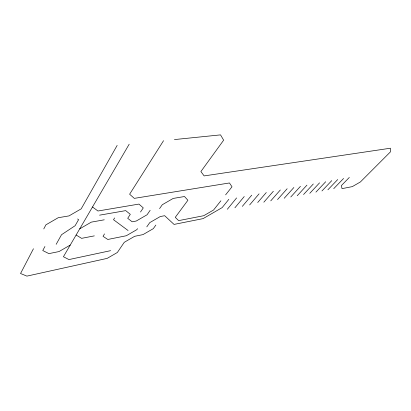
<?xml version="1.0" encoding="UTF-8"?>
<svg xmlns="http://www.w3.org/2000/svg" width="411" height="411" viewBox="0 0 411 411"><rect width="100%" height="100%" fill="white"/><g stroke="black" fill="none" stroke-linecap="round" stroke-linejoin="round"><path stroke-width="0.62" d="M33.44 248.758L20.55 273.51L26.905 276.12L107.158 258.38L117.346 252.493L124.261 242.31L134.644 236.31L143.013 234.604L153.303 228.655L155.856 225.079M43.777 228.917L45.898 224.843L58.187 217.727L69.022 215.893L81.188 208.85L117.15 145.417M44.933 246.513L42.765 250.535L48.899 253.623L59.004 251.568L70.245 245.064M56.168 244.314L61.527 234.717L75.126 225.706L78.599 219.638L77.602 218.981M129.203 144.189L63.428 256.731L68.93 259.572L110.59 250.669M104.512 233.895L103.038 236.335L107.795 239.464L126.316 235.739L136.863 229.636L137.531 228.665M163.552 140.685L129.619 194.218L134.305 198.364L229.456 182.962L232.015 186.8L225.613 194.855M114.623 217.948L113.508 219.705L128.083 230.52M140.521 212.004L143.285 207.899L138.939 204.082L97.962 211.002L92.496 206.995M150.149 210.293L147.076 214.763L136.246 221.031L132.147 221.796L127.703 218.298L130.308 214.342L125.72 210.627L99.59 215.164M146.789 226.857L149.753 222.628L160.295 216.53L164.667 215.713L174.043 224.406L203.091 218.621L222.166 207.601L228.829 199.34M159.571 208.613L162.294 204.729L173.17 198.436L184.513 196.52L187.894 200.27L175.271 217.357L178.651 220.62L203.728 215.708L213.545 210.036L220.902 200.779M227.334 209.266L236.602 197.927M234.902 207.802L244.232 196.54M242.336 206.363L251.717 195.179M249.631 204.95L259.069 193.843M257.718 202.495L266.282 192.533M263.836 202.202L273.361 191.243M270.751 200.866L280.317 189.98M277.543 199.551L287.15 188.736M284.217 198.256L293.86 187.519M290.777 196.987L300.456 186.322M297.225 195.739L306.935 185.14M303.565 194.511L313.3 183.984M309.802 193.304L319.558 182.849M315.931 192.122L325.712 181.729M321.957 190.951L331.759 180.629M327.886 189.805L337.708 179.55M333.722 188.675L343.56 178.487M349.314 177.439L341.387 185.587L342.024 188.634L352.304 186.625L360.406 181.95L390.45 151.859L390.435 148.217L204.139 175.908L200.887 171.562L223.646 140.187L220.532 134.88L174.439 139.576M79.734 228.835L91.309 222.13L104.255 219.808M94.325 235.873L81.619 238.344L76.117 235.015"/></g></svg>
